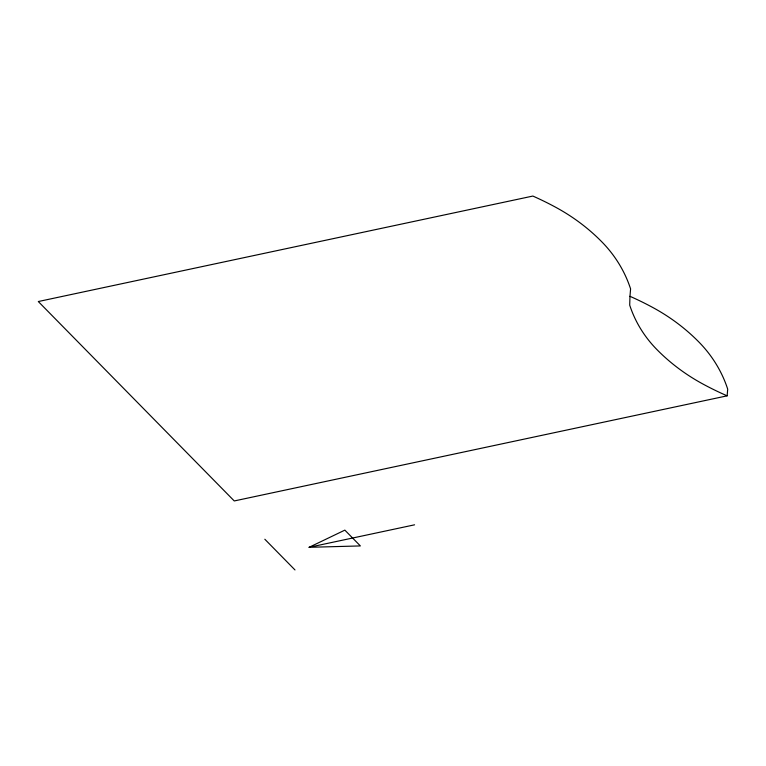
<?xml version="1.0" encoding="UTF-8"?>
<svg xmlns="http://www.w3.org/2000/svg" width="766" height="766" viewBox="0 0 766 766"><rect width="100%" height="100%" fill="white"/><g stroke="black" fill="none" stroke-linecap="round" stroke-linejoin="round"><path stroke-width="1.15" d="M629.968 296.308L629.709 305.136A135.572 122.062 -13.3 0 0 656.797 349.459A212.326 191.165 -13.3 0 0 702.623 383.862A320.772 288.801 -13.3 0 0 727.145 395.83L727.7 389.138A143.951 129.607 -13.3 0 0 698.937 342.076A212.326 191.165 -13.3 0 0 653.111 307.673A320.772 288.801 -13.3 0 0 629.968 296.308L630.59 288.897A143.951 129.607 -13.3 0 0 601.817 241.836A212.326 191.165 -13.3 0 0 556.001 207.433A320.772 288.801 -13.3 0 0 532.858 196.058L38.3 301.536L234.252 500.954L727.145 395.83M309.1 547.307L344.853 530.129L360.374 545.928L309.1 547.307L414.578 524.815M264.825 539.235L294.987 569.942"/></g></svg>
